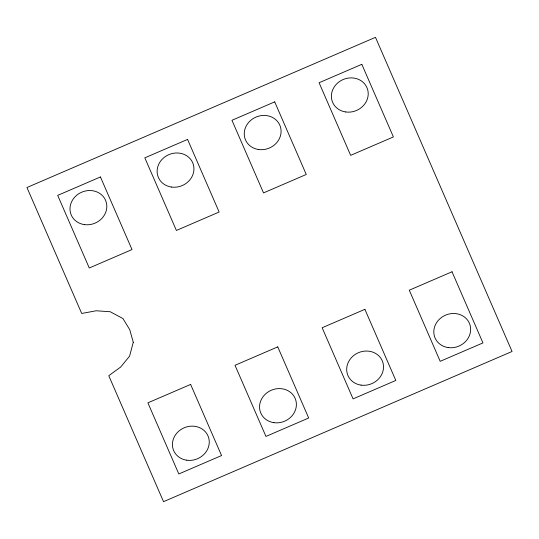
<?xml version="1.0" encoding="UTF-8"?>
<svg xmlns="http://www.w3.org/2000/svg" width="539" height="539" viewBox="0 0 539 539"><rect width="100%" height="100%" fill="white"/><g stroke="black" fill="none" stroke-linecap="round" stroke-linejoin="round"><path stroke-width="0.81" d="M133.274 342.278L129.562 356.191L120.628 367.079L108.77 375.71L163.526 501.668L512.05 351.482L375.474 37.332L26.95 187.518L81.712 313.476L96.151 310.774L110.232 311.737L122.966 318.569L129.764 329.713L133.274 342.278M100.443 176.96L57.693 195.381L89.265 267.991L132.008 249.57L100.443 176.96M187.572 139.419L144.829 157.839L176.394 230.449L219.137 212.029L187.572 139.419M274.701 101.871L231.959 120.291L263.524 192.901L306.267 174.481L274.701 101.871M361.831 64.323L319.088 82.743L350.653 155.353L393.403 136.933L361.831 64.323M190.631 384.422L147.888 402.842L178.813 473.97L221.556 455.549L190.631 384.422M277.76 346.873L235.017 365.294L265.943 436.422L308.685 418.001L277.76 346.873M364.896 309.325L322.154 327.746L353.072 398.873L395.815 380.453L364.896 309.325M452.026 271.777L409.283 290.198L440.201 361.325L482.951 342.912L452.026 271.777M84.36 224.601A18.676 16.857 -22.5 0 0 105.994 201.391A18.676 16.857 -22.5 0 0 74.867 196.978A18.676 16.857 -22.5 0 0 84.36 224.601M171.49 187.053A18.676 16.857 -22.5 0 0 193.124 163.843A18.676 16.857 -22.5 0 0 161.996 159.436A18.676 16.857 -22.5 0 0 171.49 187.053M258.619 149.512A18.676 16.857 -22.5 0 0 280.26 126.294A18.676 16.857 -22.5 0 0 249.133 121.888A18.676 16.857 -22.5 0 0 258.619 149.512M345.755 111.964A18.676 16.857 -22.5 0 0 367.389 88.746A18.676 16.857 -22.5 0 0 336.262 84.34A18.676 16.857 -22.5 0 0 345.755 111.964M186.79 460.212A18.676 16.857 -22.5 0 0 208.431 437.001A18.676 16.857 -22.5 0 0 177.304 432.595A18.676 16.857 -22.5 0 0 186.79 460.212M273.927 422.67A18.676 16.857 -22.5 0 0 295.561 399.453A18.676 16.857 -22.5 0 0 264.433 395.047A18.676 16.857 -22.5 0 0 273.927 422.67M361.056 385.122A18.676 16.857 -22.5 0 0 382.69 361.905A18.676 16.857 -22.5 0 0 351.563 357.498A18.676 16.857 -22.5 0 0 361.056 385.122M448.185 347.574A18.676 16.857 -22.5 0 0 469.819 324.357A18.676 16.857 -22.5 0 0 438.692 319.95A18.676 16.857 -22.5 0 0 448.185 347.574"/></g></svg>
